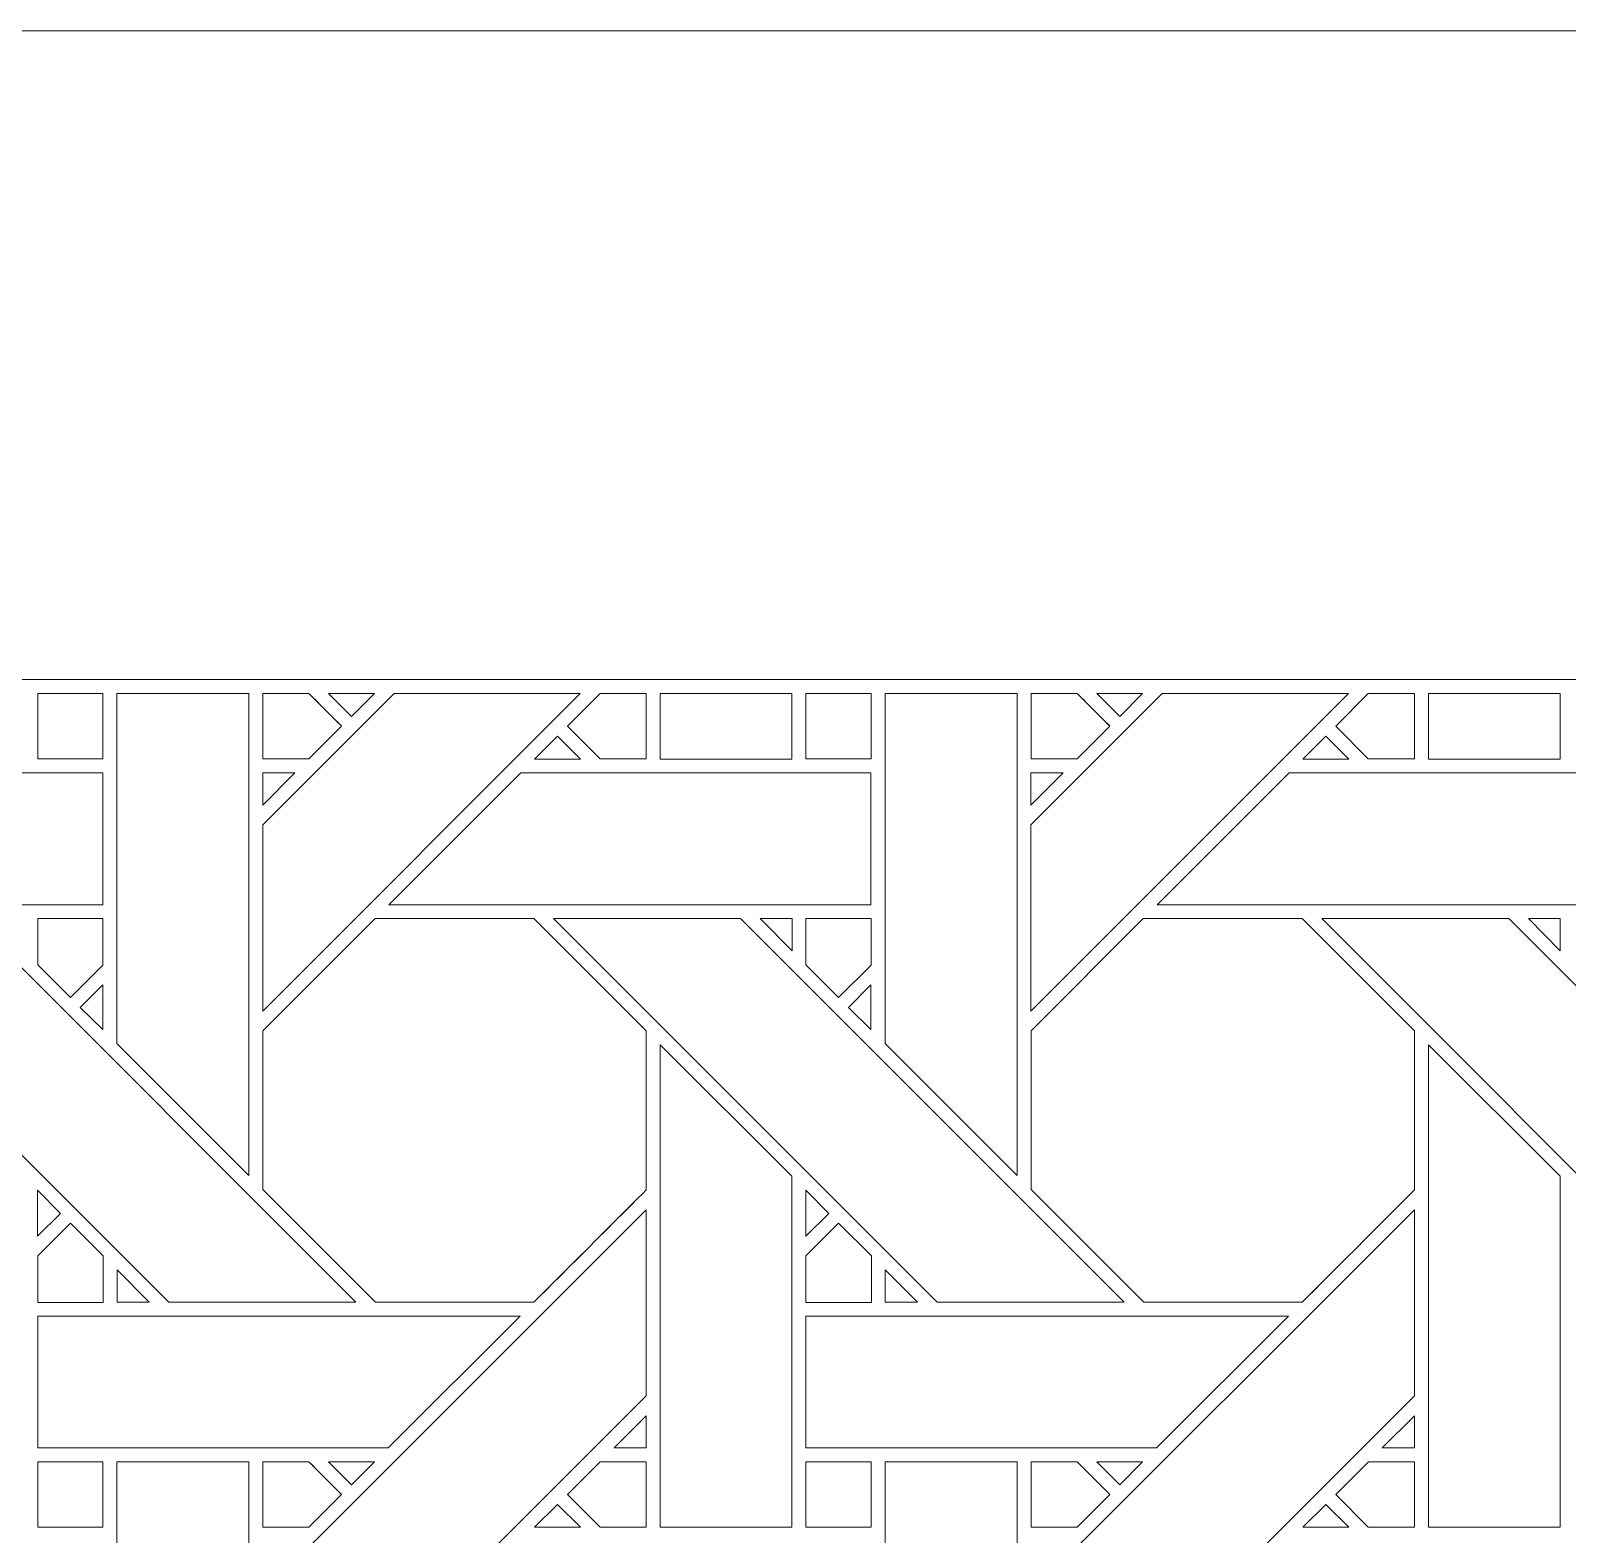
# Model space of a CAD drawing. Header units: inches. Extents: x 4.9 to 19.9, y 1.6 to 16.6.
# Drawn here: x 16.129 to 18.026, y 14.738 to 16.595 of the extents above; entities that cross this region are included whole.
import ezdxf

# ---------------------------------------------------------------- set-up
doc = ezdxf.new("R2010")
doc.units = ezdxf.units.IN
doc.header["$MEASUREMENT"] = 0
doc.layers.add('Design', color=7, linetype='Continuous', lineweight=0)

msp = doc.modelspace()

# ---------------------------------------------------------------- linework, layer by layer
at = {"layer": 'Design'}
for points, knots in [([(4.8829, 16.5948), (4.8829, 16.5948), (4.8829, 1.5948), (4.8829, 1.5948), (4.8829, 1.5948), (19.8829, 1.5948), (19.8829, 1.5948), (19.8829, 1.5948), (19.8829, 16.5948), (19.8829, 16.5948), (19.8829, 16.5948), (4.8829, 16.5948), (4.8829, 16.5948)], [0, 0, 0, 0, 1, 1, 1, 2, 2, 2, 3, 3, 3, 4, 4, 4, 4]), ([(5.684, 15.7937), (5.684, 15.7937), (5.684, 2.3959), (5.684, 2.3959), (5.684, 2.3959), (19.0818, 2.3959), (19.0818, 2.3959), (19.0818, 2.3959), (19.0818, 15.7937), (19.0818, 15.7937), (19.0818, 15.7937), (5.684, 15.7937), (5.684, 15.7937)], [0, 0, 0, 0, 1, 1, 1, 2, 2, 2, 3, 3, 3, 4, 4, 4, 4]), ([(16.2177, 15.6956), (16.2177, 15.6956), (16.1375, 15.6956), (16.1375, 15.6956), (16.1375, 15.6956), (16.1375, 15.7763), (16.1375, 15.7763), (16.1375, 15.7763), (16.2177, 15.7763), (16.2177, 15.7763), (16.2177, 15.7763), (16.2177, 15.6956), (16.2177, 15.6956)], [0, 0, 0, 0, 1, 1, 1, 2, 2, 2, 3, 3, 3, 4, 4, 4, 4]), ([(16.1375, 15.7763), (16.1375, 15.7763), (16.2177, 15.7763), (16.2177, 15.7763), (16.2177, 15.7763), (16.2177, 15.6956), (16.2177, 15.6956), (16.2177, 15.6956), (16.1375, 15.6956), (16.1375, 15.6956), (16.1375, 15.6956), (16.1375, 15.7763), (16.1375, 15.7763)], [0, 0, 0, 0, 1, 1, 1, 2, 2, 2, 3, 3, 3, 4, 4, 4, 4]), ([(16.2352, 15.7763), (16.2352, 15.7763), (16.3982, 15.7763), (16.3982, 15.7763), (16.3982, 15.7763), (16.3982, 15.1812), (16.3982, 15.1812), (16.3982, 15.1812), (16.2352, 15.3441), (16.2352, 15.3441), (16.2352, 15.3441), (16.2352, 15.7763), (16.2352, 15.7763)], [0, 0, 0, 0, 1, 1, 1, 2, 2, 2, 3, 3, 3, 4, 4, 4, 4]), ([(16.4724, 15.7763), (16.4777, 15.7711), (16.5083, 15.7404), (16.5127, 15.736), (16.5127, 15.736), (16.4723, 15.6956), (16.4723, 15.6956), (16.4723, 15.6956), (16.4153, 15.6956), (16.4153, 15.6956), (16.4153, 15.6956), (16.4153, 15.7763), (16.4153, 15.7763), (16.4153, 15.7763), (16.4724, 15.7763), (16.4724, 15.7763)], [0, 0, 0, 0, 1, 1, 1, 2, 2, 2, 3, 3, 3, 4, 4, 4, 5, 5, 5, 5]), ([(16.4153, 15.3841), (16.4153, 15.3841), (16.4153, 15.6142), (16.4153, 15.6142), (16.4153, 15.6142), (16.5775, 15.7763), (16.5775, 15.7763), (16.5775, 15.7763), (16.8075, 15.7763), (16.8075, 15.7763), (16.8075, 15.7763), (16.4153, 15.3841), (16.4153, 15.3841)], [0, 0, 0, 0, 1, 1, 1, 2, 2, 2, 3, 3, 3, 4, 4, 4, 4]), ([(16.4724, 15.7763), (16.4778, 15.7709), (16.5085, 15.7402), (16.5127, 15.736), (16.5127, 15.736), (16.4723, 15.6956), (16.4723, 15.6956), (16.4723, 15.6956), (16.4153, 15.6956), (16.4153, 15.6956), (16.4153, 15.6956), (16.4153, 15.7763), (16.4153, 15.7763), (16.4153, 15.7763), (16.4724, 15.7763), (16.4724, 15.7763)], [0, 0, 0, 0, 1, 1, 1, 2, 2, 2, 3, 3, 3, 4, 4, 4, 5, 5, 5, 5]), ([(16.5532, 15.7763), (16.5532, 15.7763), (16.5249, 15.7481), (16.5249, 15.7481), (16.5249, 15.7481), (16.4967, 15.7763), (16.4967, 15.7763), (16.4967, 15.7763), (16.5532, 15.7763), (16.5532, 15.7763)], [0, 0, 0, 0, 1, 1, 1, 2, 2, 2, 3, 3, 3, 3]), ([(16.8319, 15.6956), (16.8319, 15.6956), (16.7915, 15.7359), (16.7915, 15.7359), (16.7915, 15.7359), (16.8319, 15.7763), (16.8319, 15.7763), (16.8319, 15.7763), (16.889, 15.7763), (16.889, 15.7763), (16.889, 15.7763), (16.889, 15.6956), (16.889, 15.6956), (16.889, 15.6956), (16.8319, 15.6956), (16.8319, 15.6956)], [0, 0, 0, 0, 1, 1, 1, 2, 2, 2, 3, 3, 3, 4, 4, 4, 5, 5, 5, 5]), ([(16.889, 15.6956), (16.889, 15.6956), (16.8319, 15.6956), (16.8319, 15.6956), (16.8319, 15.6956), (16.7915, 15.7359), (16.7915, 15.7359), (16.7915, 15.7359), (16.8319, 15.7763), (16.8319, 15.7763), (16.8319, 15.7763), (16.889, 15.7763), (16.889, 15.7763), (16.889, 15.7763), (16.889, 15.6956), (16.889, 15.6956)], [0, 0, 0, 0, 1, 1, 1, 2, 2, 2, 3, 3, 3, 4, 4, 4, 5, 5, 5, 5]), ([(17.0689, 15.7763), (17.0689, 15.7763), (17.0689, 15.6955), (17.0689, 15.6955), (17.0689, 15.6955), (16.9061, 15.6955), (16.9061, 15.6955), (16.9061, 15.6955), (16.9061, 15.7763), (16.9061, 15.7763), (16.9061, 15.7763), (17.0689, 15.7763), (17.0689, 15.7763)], [0, 0, 0, 0, 1, 1, 1, 2, 2, 2, 3, 3, 3, 4, 4, 4, 4]), ([(17.1665, 15.7763), (17.1665, 15.7763), (17.1665, 15.6956), (17.1665, 15.6956), (17.1665, 15.6956), (17.0862, 15.6956), (17.0862, 15.6956), (17.0862, 15.6956), (17.0862, 15.7763), (17.0862, 15.7763), (17.0862, 15.7763), (17.1665, 15.7763), (17.1665, 15.7763)], [0, 0, 0, 0, 1, 1, 1, 2, 2, 2, 3, 3, 3, 4, 4, 4, 4]), ([(17.0862, 15.7763), (17.0862, 15.7763), (17.1665, 15.7763), (17.1665, 15.7763), (17.1665, 15.7763), (17.1665, 15.6956), (17.1665, 15.6956), (17.1665, 15.6956), (17.0862, 15.6956), (17.0862, 15.6956), (17.0862, 15.6956), (17.0862, 15.7763), (17.0862, 15.7763)], [0, 0, 0, 0, 1, 1, 1, 2, 2, 2, 3, 3, 3, 4, 4, 4, 4]), ([(17.184, 15.7763), (17.184, 15.7763), (17.3469, 15.7763), (17.3469, 15.7763), (17.3469, 15.7763), (17.3469, 15.1812), (17.3469, 15.1812), (17.3469, 15.1812), (17.184, 15.3441), (17.184, 15.3441), (17.184, 15.3441), (17.184, 15.7763), (17.184, 15.7763)], [0, 0, 0, 0, 1, 1, 1, 2, 2, 2, 3, 3, 3, 4, 4, 4, 4]), ([(17.364, 15.3841), (17.364, 15.3841), (17.364, 15.6142), (17.364, 15.6142), (17.364, 15.6142), (17.5262, 15.7763), (17.5262, 15.7763), (17.5262, 15.7763), (17.7563, 15.7763), (17.7563, 15.7763), (17.7563, 15.7763), (17.364, 15.3841), (17.364, 15.3841)], [0, 0, 0, 0, 1, 1, 1, 2, 2, 2, 3, 3, 3, 4, 4, 4, 4]), ([(17.4212, 15.7763), (17.4264, 15.7711), (17.457, 15.7404), (17.4615, 15.736), (17.4615, 15.736), (17.421, 15.6956), (17.421, 15.6956), (17.421, 15.6956), (17.3641, 15.6956), (17.3641, 15.6956), (17.3641, 15.6956), (17.3641, 15.7763), (17.3641, 15.7763), (17.3641, 15.7763), (17.4212, 15.7763), (17.4212, 15.7763)], [0, 0, 0, 0, 1, 1, 1, 2, 2, 2, 3, 3, 3, 4, 4, 4, 5, 5, 5, 5]), ([(17.4212, 15.7763), (17.4265, 15.771), (17.4572, 15.7403), (17.4615, 15.736), (17.4615, 15.736), (17.421, 15.6956), (17.421, 15.6956), (17.421, 15.6956), (17.3641, 15.6956), (17.3641, 15.6956), (17.3641, 15.6956), (17.3641, 15.7763), (17.3641, 15.7763), (17.3641, 15.7763), (17.4212, 15.7763), (17.4212, 15.7763)], [0, 0, 0, 0, 1, 1, 1, 2, 2, 2, 3, 3, 3, 4, 4, 4, 5, 5, 5, 5]), ([(17.5019, 15.7763), (17.5019, 15.7763), (17.4736, 15.7481), (17.4736, 15.7481), (17.4736, 15.7481), (17.4455, 15.7763), (17.4455, 15.7763), (17.4455, 15.7763), (17.5019, 15.7763), (17.5019, 15.7763)], [0, 0, 0, 0, 1, 1, 1, 2, 2, 2, 3, 3, 3, 3]), ([(17.7806, 15.6956), (17.7806, 15.6956), (17.7403, 15.7359), (17.7403, 15.7359), (17.7403, 15.7359), (17.7806, 15.7763), (17.7806, 15.7763), (17.7806, 15.7763), (17.8377, 15.7763), (17.8377, 15.7763), (17.8377, 15.7763), (17.8377, 15.6956), (17.8377, 15.6956), (17.8377, 15.6956), (17.7806, 15.6956), (17.7806, 15.6956)], [0, 0, 0, 0, 1, 1, 1, 2, 2, 2, 3, 3, 3, 4, 4, 4, 5, 5, 5, 5]), ([(17.8377, 15.6956), (17.8377, 15.6956), (17.7806, 15.6956), (17.7806, 15.6956), (17.7806, 15.6956), (17.7403, 15.7359), (17.7403, 15.7359), (17.7403, 15.7359), (17.7806, 15.7763), (17.7806, 15.7763), (17.7806, 15.7763), (17.8377, 15.7763), (17.8377, 15.7763), (17.8377, 15.7763), (17.8377, 15.6956), (17.8377, 15.6956)], [0, 0, 0, 0, 1, 1, 1, 2, 2, 2, 3, 3, 3, 4, 4, 4, 5, 5, 5, 5]), ([(18.0176, 15.7763), (18.0176, 15.7763), (18.0176, 15.6955), (18.0176, 15.6955), (18.0176, 15.6955), (17.8548, 15.6955), (17.8548, 15.6955), (17.8548, 15.6955), (17.8548, 15.7763), (17.8548, 15.7763), (17.8548, 15.7763), (18.0176, 15.7763), (18.0176, 15.7763)], [0, 0, 0, 0, 1, 1, 1, 2, 2, 2, 3, 3, 3, 4, 4, 4, 4]), ([(16.7511, 15.6955), (16.7511, 15.6955), (16.7794, 15.7238), (16.7794, 15.7238), (16.7794, 15.7238), (16.8076, 15.6955), (16.8076, 15.6955), (16.8076, 15.6955), (16.7511, 15.6955), (16.7511, 15.6955)], [0, 0, 0, 0, 1, 1, 1, 2, 2, 2, 3, 3, 3, 3]), ([(17.6999, 15.6955), (17.6999, 15.6955), (17.7281, 15.7238), (17.7281, 15.7238), (17.7281, 15.7238), (17.7564, 15.6955), (17.7564, 15.6955), (17.7564, 15.6955), (17.6999, 15.6955), (17.6999, 15.6955)], [0, 0, 0, 0, 1, 1, 1, 2, 2, 2, 3, 3, 3, 3]), ([(16.2177, 15.6784), (16.2177, 15.6784), (16.2177, 15.5155), (16.2177, 15.5155), (16.2177, 15.5155), (15.6224, 15.5155), (15.6224, 15.5155), (15.6224, 15.5155), (15.7853, 15.6784), (15.7853, 15.6784), (15.7853, 15.6784), (16.2177, 15.6784), (16.2177, 15.6784)], [0, 0, 0, 0, 1, 1, 1, 2, 2, 2, 3, 3, 3, 4, 4, 4, 4]), ([(16.4551, 15.6784), (16.4551, 15.6784), (16.4153, 15.6385), (16.4153, 15.6385), (16.4153, 15.6385), (16.4153, 15.6784), (16.4153, 15.6784), (16.4153, 15.6784), (16.4551, 15.6784), (16.4551, 15.6784)], [0, 0, 0, 0, 1, 1, 1, 2, 2, 2, 3, 3, 3, 3]), ([(17.1664, 15.6784), (17.1664, 15.6784), (17.1664, 15.5156), (17.1664, 15.5156), (17.1664, 15.5156), (16.5711, 15.5156), (16.5711, 15.5156), (16.5711, 15.5156), (16.734, 15.6784), (16.734, 15.6784), (16.734, 15.6784), (17.1664, 15.6784), (17.1664, 15.6784)], [0, 0, 0, 0, 1, 1, 1, 2, 2, 2, 3, 3, 3, 4, 4, 4, 4]), ([(17.4039, 15.6784), (17.4039, 15.6784), (17.364, 15.6385), (17.364, 15.6385), (17.364, 15.6385), (17.364, 15.6784), (17.364, 15.6784), (17.364, 15.6784), (17.4039, 15.6784), (17.4039, 15.6784)], [0, 0, 0, 0, 1, 1, 1, 2, 2, 2, 3, 3, 3, 3]), ([(18.1152, 15.6784), (18.1152, 15.6784), (18.1152, 15.5156), (18.1152, 15.5156), (18.1152, 15.5156), (17.5199, 15.5156), (17.5199, 15.5156), (17.5199, 15.5156), (17.6827, 15.6784), (17.6827, 15.6784), (17.6827, 15.6784), (18.1152, 15.6784), (18.1152, 15.6784)], [0, 0, 0, 0, 1, 1, 1, 2, 2, 2, 3, 3, 3, 4, 4, 4, 4]), ([(16.5303, 15.0248), (16.5303, 15.0248), (16.2993, 15.0248), (16.2993, 15.0248), (16.2993, 15.0248), (15.8257, 15.4984), (15.8257, 15.4984), (15.8257, 15.4984), (16.0567, 15.4984), (16.0567, 15.4984), (16.0567, 15.4984), (16.5303, 15.0248), (16.5303, 15.0248)], [0, 0, 0, 0, 1, 1, 1, 2, 2, 2, 3, 3, 3, 4, 4, 4, 4]), ([(16.1375, 15.4413), (16.1375, 15.4413), (16.1375, 15.4985), (16.1375, 15.4985), (16.1375, 15.4985), (16.2177, 15.4985), (16.2177, 15.4985), (16.2177, 15.4985), (16.2177, 15.4409), (16.2177, 15.4409), (16.2177, 15.4409), (16.1778, 15.4009), (16.1778, 15.4009), (16.1778, 15.4009), (16.1375, 15.4413), (16.1375, 15.4413)], [0, 0, 0, 0, 1, 1, 1, 2, 2, 2, 3, 3, 3, 4, 4, 4, 5, 5, 5, 5]), ([(16.1778, 15.4009), (16.1778, 15.4009), (16.1375, 15.4413), (16.1375, 15.4413), (16.1375, 15.4413), (16.1375, 15.4985), (16.1375, 15.4985), (16.1375, 15.4985), (16.2177, 15.4985), (16.2177, 15.4985), (16.2177, 15.4985), (16.2177, 15.4409), (16.2177, 15.4409), (16.2177, 15.4409), (16.1778, 15.4009), (16.1778, 15.4009)], [0, 0, 0, 0, 1, 1, 1, 2, 2, 2, 3, 3, 3, 4, 4, 4, 5, 5, 5, 5]), ([(16.7502, 15.4985), (16.7502, 15.4985), (16.889, 15.3597), (16.889, 15.3597), (16.889, 15.3597), (16.889, 15.1635), (16.889, 15.1635), (16.8712, 15.1456), (16.7593, 15.0339), (16.7503, 15.0248), (16.7503, 15.0248), (16.5546, 15.0248), (16.5546, 15.0248), (16.5546, 15.0248), (16.4153, 15.1641), (16.4153, 15.1641), (16.4153, 15.1641), (16.4153, 15.3597), (16.4153, 15.3597), (16.4153, 15.3597), (16.554, 15.4985), (16.554, 15.4985), (16.554, 15.4985), (16.7502, 15.4985), (16.7502, 15.4985)], [0, 0, 0, 0, 1, 1, 1, 2, 2, 2, 3, 3, 3, 4, 4, 4, 5, 5, 5, 6, 6, 6, 7, 7, 7, 8, 8, 8, 8]), ([(16.889, 15.3597), (16.889, 15.3597), (16.889, 15.1635), (16.889, 15.1635), (16.8711, 15.1455), (16.7592, 15.0338), (16.7503, 15.0248), (16.7503, 15.0248), (16.5546, 15.0248), (16.5546, 15.0248), (16.5546, 15.0248), (16.4153, 15.1641), (16.4153, 15.1641), (16.4153, 15.1641), (16.4153, 15.3597), (16.4153, 15.3597), (16.4153, 15.3597), (16.554, 15.4985), (16.554, 15.4985), (16.554, 15.4985), (16.7502, 15.4985), (16.7502, 15.4985), (16.7502, 15.4985), (16.889, 15.3597), (16.889, 15.3597)], [0, 0, 0, 0, 1, 1, 1, 2, 2, 2, 3, 3, 3, 4, 4, 4, 5, 5, 5, 6, 6, 6, 7, 7, 7, 8, 8, 8, 8]), ([(17.479, 15.0248), (17.479, 15.0248), (17.248, 15.0248), (17.248, 15.0248), (17.248, 15.0248), (16.7745, 15.4984), (16.7745, 15.4984), (16.7745, 15.4984), (17.0054, 15.4984), (17.0054, 15.4984), (17.0054, 15.4984), (17.479, 15.0248), (17.479, 15.0248)], [0, 0, 0, 0, 1, 1, 1, 2, 2, 2, 3, 3, 3, 4, 4, 4, 4]), ([(17.0295, 15.4984), (17.0295, 15.4984), (17.069, 15.4984), (17.069, 15.4984), (17.069, 15.4984), (17.069, 15.4586), (17.069, 15.4586), (17.069, 15.4586), (17.0295, 15.4984), (17.0295, 15.4984)], [0, 0, 0, 0, 1, 1, 1, 2, 2, 2, 3, 3, 3, 3]), ([(17.0862, 15.4413), (17.0862, 15.4413), (17.0862, 15.4985), (17.0862, 15.4985), (17.0862, 15.4985), (17.1665, 15.4985), (17.1665, 15.4985), (17.1665, 15.4985), (17.1665, 15.4409), (17.1665, 15.4409), (17.1665, 15.4409), (17.1265, 15.4009), (17.1265, 15.4009), (17.1265, 15.4009), (17.0862, 15.4413), (17.0862, 15.4413)], [0, 0, 0, 0, 1, 1, 1, 2, 2, 2, 3, 3, 3, 4, 4, 4, 5, 5, 5, 5]), ([(17.1265, 15.4009), (17.1265, 15.4009), (17.0862, 15.4413), (17.0862, 15.4413), (17.0862, 15.4413), (17.0862, 15.4985), (17.0862, 15.4985), (17.0862, 15.4985), (17.1665, 15.4985), (17.1665, 15.4985), (17.1665, 15.4985), (17.1665, 15.4409), (17.1665, 15.4409), (17.1665, 15.4409), (17.1265, 15.4009), (17.1265, 15.4009)], [0, 0, 0, 0, 1, 1, 1, 2, 2, 2, 3, 3, 3, 4, 4, 4, 5, 5, 5, 5]), ([(17.699, 15.4985), (17.699, 15.4985), (17.8377, 15.3597), (17.8377, 15.3597), (17.8377, 15.3597), (17.8377, 15.1635), (17.8377, 15.1635), (17.8199, 15.1456), (17.708, 15.0339), (17.699, 15.0248), (17.699, 15.0248), (17.5033, 15.0248), (17.5033, 15.0248), (17.5033, 15.0248), (17.3641, 15.1641), (17.3641, 15.1641), (17.3641, 15.1641), (17.3641, 15.3597), (17.3641, 15.3597), (17.3641, 15.3597), (17.5027, 15.4985), (17.5027, 15.4985), (17.5027, 15.4985), (17.699, 15.4985), (17.699, 15.4985)], [0, 0, 0, 0, 1, 1, 1, 2, 2, 2, 3, 3, 3, 4, 4, 4, 5, 5, 5, 6, 6, 6, 7, 7, 7, 8, 8, 8, 8]), ([(17.8377, 15.3597), (17.8377, 15.3597), (17.8377, 15.1635), (17.8377, 15.1635), (17.8199, 15.1456), (17.708, 15.0338), (17.699, 15.0248), (17.699, 15.0248), (17.5033, 15.0248), (17.5033, 15.0248), (17.5033, 15.0248), (17.3641, 15.1641), (17.3641, 15.1641), (17.3641, 15.1641), (17.3641, 15.3597), (17.3641, 15.3597), (17.3641, 15.3597), (17.5027, 15.4985), (17.5027, 15.4985), (17.5027, 15.4985), (17.699, 15.4985), (17.699, 15.4985), (17.699, 15.4985), (17.8377, 15.3597), (17.8377, 15.3597)], [0, 0, 0, 0, 1, 1, 1, 2, 2, 2, 3, 3, 3, 4, 4, 4, 5, 5, 5, 6, 6, 6, 7, 7, 7, 8, 8, 8, 8]), ([(18.4278, 15.0248), (18.4278, 15.0248), (18.1967, 15.0248), (18.1967, 15.0248), (18.1967, 15.0248), (17.7232, 15.4984), (17.7232, 15.4984), (17.7232, 15.4984), (17.9541, 15.4984), (17.9541, 15.4984), (17.9541, 15.4984), (18.4278, 15.0248), (18.4278, 15.0248)], [0, 0, 0, 0, 1, 1, 1, 2, 2, 2, 3, 3, 3, 4, 4, 4, 4]), ([(17.9783, 15.4984), (17.9783, 15.4984), (18.0177, 15.4984), (18.0177, 15.4984), (18.0177, 15.4984), (18.0177, 15.4586), (18.0177, 15.4586), (18.0177, 15.4586), (17.9783, 15.4984), (17.9783, 15.4984)], [0, 0, 0, 0, 1, 1, 1, 2, 2, 2, 3, 3, 3, 3]), ([(16.2177, 15.4166), (16.2177, 15.4166), (16.2177, 15.3614), (16.2177, 15.3614), (16.2177, 15.3614), (16.1899, 15.3888), (16.1899, 15.3888), (16.1899, 15.3888), (16.2177, 15.4166), (16.2177, 15.4166)], [0, 0, 0, 0, 1, 1, 1, 2, 2, 2, 3, 3, 3, 3]), ([(17.1664, 15.4166), (17.1664, 15.4166), (17.1664, 15.3614), (17.1664, 15.3614), (17.1664, 15.3614), (17.1387, 15.3888), (17.1387, 15.3888), (17.1387, 15.3888), (17.1664, 15.4166), (17.1664, 15.4166)], [0, 0, 0, 0, 1, 1, 1, 2, 2, 2, 3, 3, 3, 3]), ([(16.9061, 14.7468), (16.9061, 14.7468), (16.9061, 15.3426), (16.9061, 15.3426), (16.9061, 15.3426), (17.0689, 15.1805), (17.0689, 15.1805), (17.0689, 15.1805), (17.0689, 14.7468), (17.0689, 14.7468), (17.0689, 14.7468), (16.9061, 14.7468), (16.9061, 14.7468)], [0, 0, 0, 0, 1, 1, 1, 2, 2, 2, 3, 3, 3, 4, 4, 4, 4]), ([(17.8548, 14.7468), (17.8548, 14.7468), (17.8548, 15.3426), (17.8548, 15.3426), (17.8548, 15.3426), (18.0176, 15.1805), (18.0176, 15.1805), (18.0176, 15.1805), (18.0176, 14.7468), (18.0176, 14.7468), (18.0176, 14.7468), (17.8548, 14.7468), (17.8548, 14.7468)], [0, 0, 0, 0, 1, 1, 1, 2, 2, 2, 3, 3, 3, 4, 4, 4, 4]), ([(16.1374, 15.1062), (16.1374, 15.1062), (16.1374, 15.163), (16.1374, 15.163), (16.1374, 15.163), (16.1656, 15.1344), (16.1656, 15.1344), (16.1656, 15.1344), (16.1374, 15.1062), (16.1374, 15.1062)], [0, 0, 0, 0, 1, 1, 1, 2, 2, 2, 3, 3, 3, 3]), ([(17.0862, 15.1062), (17.0862, 15.1062), (17.0862, 15.163), (17.0862, 15.163), (17.0862, 15.163), (17.1144, 15.1344), (17.1144, 15.1344), (17.1144, 15.1344), (17.0862, 15.1062), (17.0862, 15.1062)], [0, 0, 0, 0, 1, 1, 1, 2, 2, 2, 3, 3, 3, 3]), ([(16.889, 14.909), (16.889, 14.909), (16.4153, 14.4354), (16.4153, 14.4354), (16.4153, 14.4354), (16.4153, 14.6655), (16.4153, 14.6655), (16.4153, 14.6655), (16.889, 15.139), (16.889, 15.139), (16.889, 15.139), (16.889, 14.909), (16.889, 14.909)], [0, 0, 0, 0, 1, 1, 1, 2, 2, 2, 3, 3, 3, 4, 4, 4, 4]), ([(17.8377, 14.909), (17.8377, 14.909), (17.364, 14.4354), (17.364, 14.4354), (17.364, 14.4354), (17.364, 14.6655), (17.364, 14.6655), (17.364, 14.6655), (17.8377, 15.139), (17.8377, 15.139), (17.8377, 15.139), (17.8377, 14.909), (17.8377, 14.909)], [0, 0, 0, 0, 1, 1, 1, 2, 2, 2, 3, 3, 3, 4, 4, 4, 4]), ([(16.1375, 15.0246), (16.1375, 15.0246), (16.1375, 15.0819), (16.1375, 15.0819), (16.1375, 15.0819), (16.1778, 15.1222), (16.1778, 15.1222), (16.1778, 15.1222), (16.2181, 15.0819), (16.2181, 15.0819), (16.2181, 15.0819), (16.2181, 15.0246), (16.2181, 15.0246), (16.2181, 15.0246), (16.1375, 15.0246), (16.1375, 15.0246)], [0, 0, 0, 0, 1, 1, 1, 2, 2, 2, 3, 3, 3, 4, 4, 4, 5, 5, 5, 5]), ([(16.2181, 15.0246), (16.2181, 15.0246), (16.1375, 15.0246), (16.1375, 15.0246), (16.1375, 15.0246), (16.1375, 15.0819), (16.1375, 15.0819), (16.1375, 15.0819), (16.1778, 15.1222), (16.1778, 15.1222), (16.1778, 15.1222), (16.2181, 15.0819), (16.2181, 15.0819), (16.2181, 15.0819), (16.2181, 15.0246), (16.2181, 15.0246)], [0, 0, 0, 0, 1, 1, 1, 2, 2, 2, 3, 3, 3, 4, 4, 4, 5, 5, 5, 5]), ([(17.0862, 15.0246), (17.0862, 15.0246), (17.0862, 15.0819), (17.0862, 15.0819), (17.0862, 15.0819), (17.1265, 15.1222), (17.1265, 15.1222), (17.1265, 15.1222), (17.1669, 15.0819), (17.1669, 15.0819), (17.1669, 15.0819), (17.1669, 15.0246), (17.1669, 15.0246), (17.1669, 15.0246), (17.0862, 15.0246), (17.0862, 15.0246)], [0, 0, 0, 0, 1, 1, 1, 2, 2, 2, 3, 3, 3, 4, 4, 4, 5, 5, 5, 5]), ([(17.1265, 15.1222), (17.1265, 15.1222), (17.1669, 15.0819), (17.1669, 15.0819), (17.1669, 15.0819), (17.1669, 15.0246), (17.1669, 15.0246), (17.1669, 15.0246), (17.0862, 15.0246), (17.0862, 15.0246), (17.0862, 15.0246), (17.0862, 15.0819), (17.0862, 15.0819), (17.0862, 15.0819), (17.1265, 15.1222), (17.1265, 15.1222)], [0, 0, 0, 0, 1, 1, 1, 2, 2, 2, 3, 3, 3, 4, 4, 4, 5, 5, 5, 5]), ([(16.2354, 15.0248), (16.2354, 15.0248), (16.2354, 15.0646), (16.2354, 15.0646), (16.2354, 15.0646), (16.2751, 15.0248), (16.2751, 15.0248), (16.2751, 15.0248), (16.2354, 15.0248), (16.2354, 15.0248)], [0, 0, 0, 0, 1, 1, 1, 2, 2, 2, 3, 3, 3, 3]), ([(17.1841, 15.0248), (17.1841, 15.0248), (17.1841, 15.0646), (17.1841, 15.0646), (17.1841, 15.0646), (17.2238, 15.0248), (17.2238, 15.0248), (17.2238, 15.0248), (17.1841, 15.0248), (17.1841, 15.0248)], [0, 0, 0, 0, 1, 1, 1, 2, 2, 2, 3, 3, 3, 3]), ([(16.7332, 15.0075), (16.7332, 15.0075), (16.5704, 14.8448), (16.5704, 14.8448), (16.5704, 14.8448), (16.1375, 14.8448), (16.1375, 14.8448), (16.1375, 14.8448), (16.1375, 15.0075), (16.1375, 15.0075), (16.1375, 15.0075), (16.7332, 15.0075), (16.7332, 15.0075)], [0, 0, 0, 0, 1, 1, 1, 2, 2, 2, 3, 3, 3, 4, 4, 4, 4]), ([(17.6819, 15.0075), (17.6819, 15.0075), (17.5191, 14.8448), (17.5191, 14.8448), (17.5191, 14.8448), (17.0862, 14.8448), (17.0862, 14.8448), (17.0862, 14.8448), (17.0862, 15.0075), (17.0862, 15.0075), (17.0862, 15.0075), (17.6819, 15.0075), (17.6819, 15.0075)], [0, 0, 0, 0, 1, 1, 1, 2, 2, 2, 3, 3, 3, 4, 4, 4, 4]), ([(16.889, 14.8449), (16.889, 14.8449), (16.8492, 14.8449), (16.8492, 14.8449), (16.8492, 14.8449), (16.889, 14.8846), (16.889, 14.8846), (16.889, 14.8846), (16.889, 14.8449), (16.889, 14.8449)], [0, 0, 0, 0, 1, 1, 1, 2, 2, 2, 3, 3, 3, 3]), ([(17.8377, 14.8449), (17.8377, 14.8449), (17.7979, 14.8449), (17.7979, 14.8449), (17.7979, 14.8449), (17.8377, 14.8846), (17.8377, 14.8846), (17.8377, 14.8846), (17.8377, 14.8449), (17.8377, 14.8449)], [0, 0, 0, 0, 1, 1, 1, 2, 2, 2, 3, 3, 3, 3]), ([(16.1375, 14.8276), (16.1375, 14.8276), (16.2177, 14.8276), (16.2177, 14.8276), (16.2177, 14.8276), (16.2177, 14.7468), (16.2177, 14.7468), (16.2177, 14.7468), (16.1375, 14.7468), (16.1375, 14.7468), (16.1375, 14.7468), (16.1375, 14.8276), (16.1375, 14.8276)], [0, 0, 0, 0, 1, 1, 1, 2, 2, 2, 3, 3, 3, 4, 4, 4, 4]), ([(16.1375, 14.7468), (16.1375, 14.7468), (16.1375, 14.8276), (16.1375, 14.8276), (16.1375, 14.8276), (16.2177, 14.8276), (16.2177, 14.8276), (16.2177, 14.8276), (16.2177, 14.7468), (16.2177, 14.7468), (16.2177, 14.7468), (16.1375, 14.7468), (16.1375, 14.7468)], [0, 0, 0, 0, 1, 1, 1, 2, 2, 2, 3, 3, 3, 4, 4, 4, 4]), ([(16.2352, 14.3954), (16.2352, 14.3954), (16.2352, 14.8276), (16.2352, 14.8276), (16.2352, 14.8276), (16.3982, 14.8276), (16.3982, 14.8276), (16.3982, 14.8276), (16.3982, 14.2324), (16.3982, 14.2324), (16.3982, 14.2324), (16.2352, 14.3954), (16.2352, 14.3954)], [0, 0, 0, 0, 1, 1, 1, 2, 2, 2, 3, 3, 3, 4, 4, 4, 4]), ([(16.4724, 14.8276), (16.4775, 14.8225), (16.5083, 14.7917), (16.5127, 14.7873), (16.5127, 14.7873), (16.4723, 14.7468), (16.4723, 14.7468), (16.4723, 14.7468), (16.4153, 14.7468), (16.4153, 14.7468), (16.4153, 14.7468), (16.4153, 14.8276), (16.4153, 14.8276), (16.4153, 14.8276), (16.4724, 14.8276), (16.4724, 14.8276)], [0, 0, 0, 0, 1, 1, 1, 2, 2, 2, 3, 3, 3, 4, 4, 4, 5, 5, 5, 5]), ([(16.4983, 14.8016), (16.4983, 14.8016), (16.5127, 14.7873), (16.5127, 14.7873), (16.5127, 14.7873), (16.4723, 14.7468), (16.4723, 14.7468), (16.4723, 14.7468), (16.4153, 14.7468), (16.4153, 14.7468), (16.4153, 14.7468), (16.4153, 14.8276), (16.4153, 14.8276), (16.4153, 14.8276), (16.4724, 14.8276), (16.4724, 14.8276), (16.478, 14.822), (16.4886, 14.8113), (16.4983, 14.8016)], [0, 0, 0, 0, 1, 1, 1, 2, 2, 2, 3, 3, 3, 4, 4, 4, 5, 5, 5, 6, 6, 6, 6]), ([(16.4967, 14.8276), (16.4967, 14.8276), (16.5532, 14.8276), (16.5532, 14.8276), (16.5532, 14.8276), (16.5249, 14.7994), (16.5249, 14.7994), (16.5249, 14.7994), (16.4967, 14.8276), (16.4967, 14.8276)], [0, 0, 0, 0, 1, 1, 1, 2, 2, 2, 3, 3, 3, 3]), ([(16.8319, 14.7468), (16.8319, 14.7468), (16.7915, 14.7872), (16.7915, 14.7872), (16.7915, 14.7872), (16.832, 14.8276), (16.832, 14.8276), (16.832, 14.8276), (16.889, 14.8276), (16.889, 14.8276), (16.889, 14.8276), (16.889, 14.7468), (16.889, 14.7468), (16.889, 14.7468), (16.8319, 14.7468), (16.8319, 14.7468)], [0, 0, 0, 0, 1, 1, 1, 2, 2, 2, 3, 3, 3, 4, 4, 4, 5, 5, 5, 5]), ([(16.889, 14.7468), (16.889, 14.7468), (16.8319, 14.7468), (16.8319, 14.7468), (16.8319, 14.7468), (16.7915, 14.7872), (16.7915, 14.7872), (16.7915, 14.7872), (16.832, 14.8276), (16.832, 14.8276), (16.832, 14.8276), (16.889, 14.8276), (16.889, 14.8276), (16.889, 14.8276), (16.889, 14.7468), (16.889, 14.7468)], [0, 0, 0, 0, 1, 1, 1, 2, 2, 2, 3, 3, 3, 4, 4, 4, 5, 5, 5, 5]), ([(17.0862, 14.7468), (17.0862, 14.7468), (17.0862, 14.8276), (17.0862, 14.8276), (17.0862, 14.8276), (17.1665, 14.8276), (17.1665, 14.8276), (17.1665, 14.8276), (17.1665, 14.7468), (17.1665, 14.7468), (17.1665, 14.7468), (17.0862, 14.7468), (17.0862, 14.7468)], [0, 0, 0, 0, 1, 1, 1, 2, 2, 2, 3, 3, 3, 4, 4, 4, 4]), ([(17.0862, 14.7468), (17.0862, 14.7468), (17.0862, 14.8276), (17.0862, 14.8276), (17.0862, 14.8276), (17.1665, 14.8276), (17.1665, 14.8276), (17.1665, 14.8276), (17.1665, 14.7468), (17.1665, 14.7468), (17.1665, 14.7468), (17.0862, 14.7468), (17.0862, 14.7468)], [0, 0, 0, 0, 1, 1, 1, 2, 2, 2, 3, 3, 3, 4, 4, 4, 4]), ([(17.184, 14.3954), (17.184, 14.3954), (17.184, 14.8276), (17.184, 14.8276), (17.184, 14.8276), (17.3469, 14.8276), (17.3469, 14.8276), (17.3469, 14.8276), (17.3469, 14.2324), (17.3469, 14.2324), (17.3469, 14.2324), (17.184, 14.3954), (17.184, 14.3954)], [0, 0, 0, 0, 1, 1, 1, 2, 2, 2, 3, 3, 3, 4, 4, 4, 4]), ([(17.4211, 14.8276), (17.4263, 14.8225), (17.457, 14.7917), (17.4615, 14.7873), (17.4615, 14.7873), (17.421, 14.7468), (17.421, 14.7468), (17.421, 14.7468), (17.3641, 14.7468), (17.3641, 14.7468), (17.3641, 14.7468), (17.3641, 14.8276), (17.3641, 14.8276), (17.3641, 14.8276), (17.4211, 14.8276), (17.4211, 14.8276)], [0, 0, 0, 0, 1, 1, 1, 2, 2, 2, 3, 3, 3, 4, 4, 4, 5, 5, 5, 5]), ([(17.4463, 14.8024), (17.4463, 14.8024), (17.4615, 14.7873), (17.4615, 14.7873), (17.4615, 14.7873), (17.421, 14.7468), (17.421, 14.7468), (17.421, 14.7468), (17.3641, 14.7468), (17.3641, 14.7468), (17.3641, 14.7468), (17.3641, 14.8276), (17.3641, 14.8276), (17.3641, 14.8276), (17.4211, 14.8276), (17.4211, 14.8276), (17.4266, 14.8221), (17.4368, 14.8119), (17.4463, 14.8024)], [0, 0, 0, 0, 1, 1, 1, 2, 2, 2, 3, 3, 3, 4, 4, 4, 5, 5, 5, 6, 6, 6, 6]), ([(17.4455, 14.8276), (17.4455, 14.8276), (17.5019, 14.8276), (17.5019, 14.8276), (17.5019, 14.8276), (17.4736, 14.7994), (17.4736, 14.7994), (17.4736, 14.7994), (17.4455, 14.8276), (17.4455, 14.8276)], [0, 0, 0, 0, 1, 1, 1, 2, 2, 2, 3, 3, 3, 3]), ([(17.7806, 14.7468), (17.7806, 14.7468), (17.7403, 14.7872), (17.7403, 14.7872), (17.7403, 14.7872), (17.7807, 14.8276), (17.7807, 14.8276), (17.7807, 14.8276), (17.8377, 14.8276), (17.8377, 14.8276), (17.8377, 14.8276), (17.8377, 14.7468), (17.8377, 14.7468), (17.8377, 14.7468), (17.7806, 14.7468), (17.7806, 14.7468)], [0, 0, 0, 0, 1, 1, 1, 2, 2, 2, 3, 3, 3, 4, 4, 4, 5, 5, 5, 5]), ([(17.8377, 14.7468), (17.8377, 14.7468), (17.7806, 14.7468), (17.7806, 14.7468), (17.7806, 14.7468), (17.7403, 14.7872), (17.7403, 14.7872), (17.7403, 14.7872), (17.7807, 14.8276), (17.7807, 14.8276), (17.7807, 14.8276), (17.8377, 14.8276), (17.8377, 14.8276), (17.8377, 14.8276), (17.8377, 14.7468), (17.8377, 14.7468)], [0, 0, 0, 0, 1, 1, 1, 2, 2, 2, 3, 3, 3, 4, 4, 4, 5, 5, 5, 5]), ([(16.7511, 14.7468), (16.7511, 14.7468), (16.7794, 14.775), (16.7794, 14.775), (16.7794, 14.775), (16.8076, 14.7468), (16.8076, 14.7468), (16.8076, 14.7468), (16.7511, 14.7468), (16.7511, 14.7468)], [0, 0, 0, 0, 1, 1, 1, 2, 2, 2, 3, 3, 3, 3]), ([(17.6999, 14.7468), (17.6999, 14.7468), (17.7281, 14.775), (17.7281, 14.775), (17.7281, 14.775), (17.7564, 14.7468), (17.7564, 14.7468), (17.7564, 14.7468), (17.6999, 14.7468), (17.6999, 14.7468)], [0, 0, 0, 0, 1, 1, 1, 2, 2, 2, 3, 3, 3, 3])]:
    msp.add_open_spline(points, degree=3, knots=knots, dxfattribs=at)

doc.saveas('drawing.dxf')
